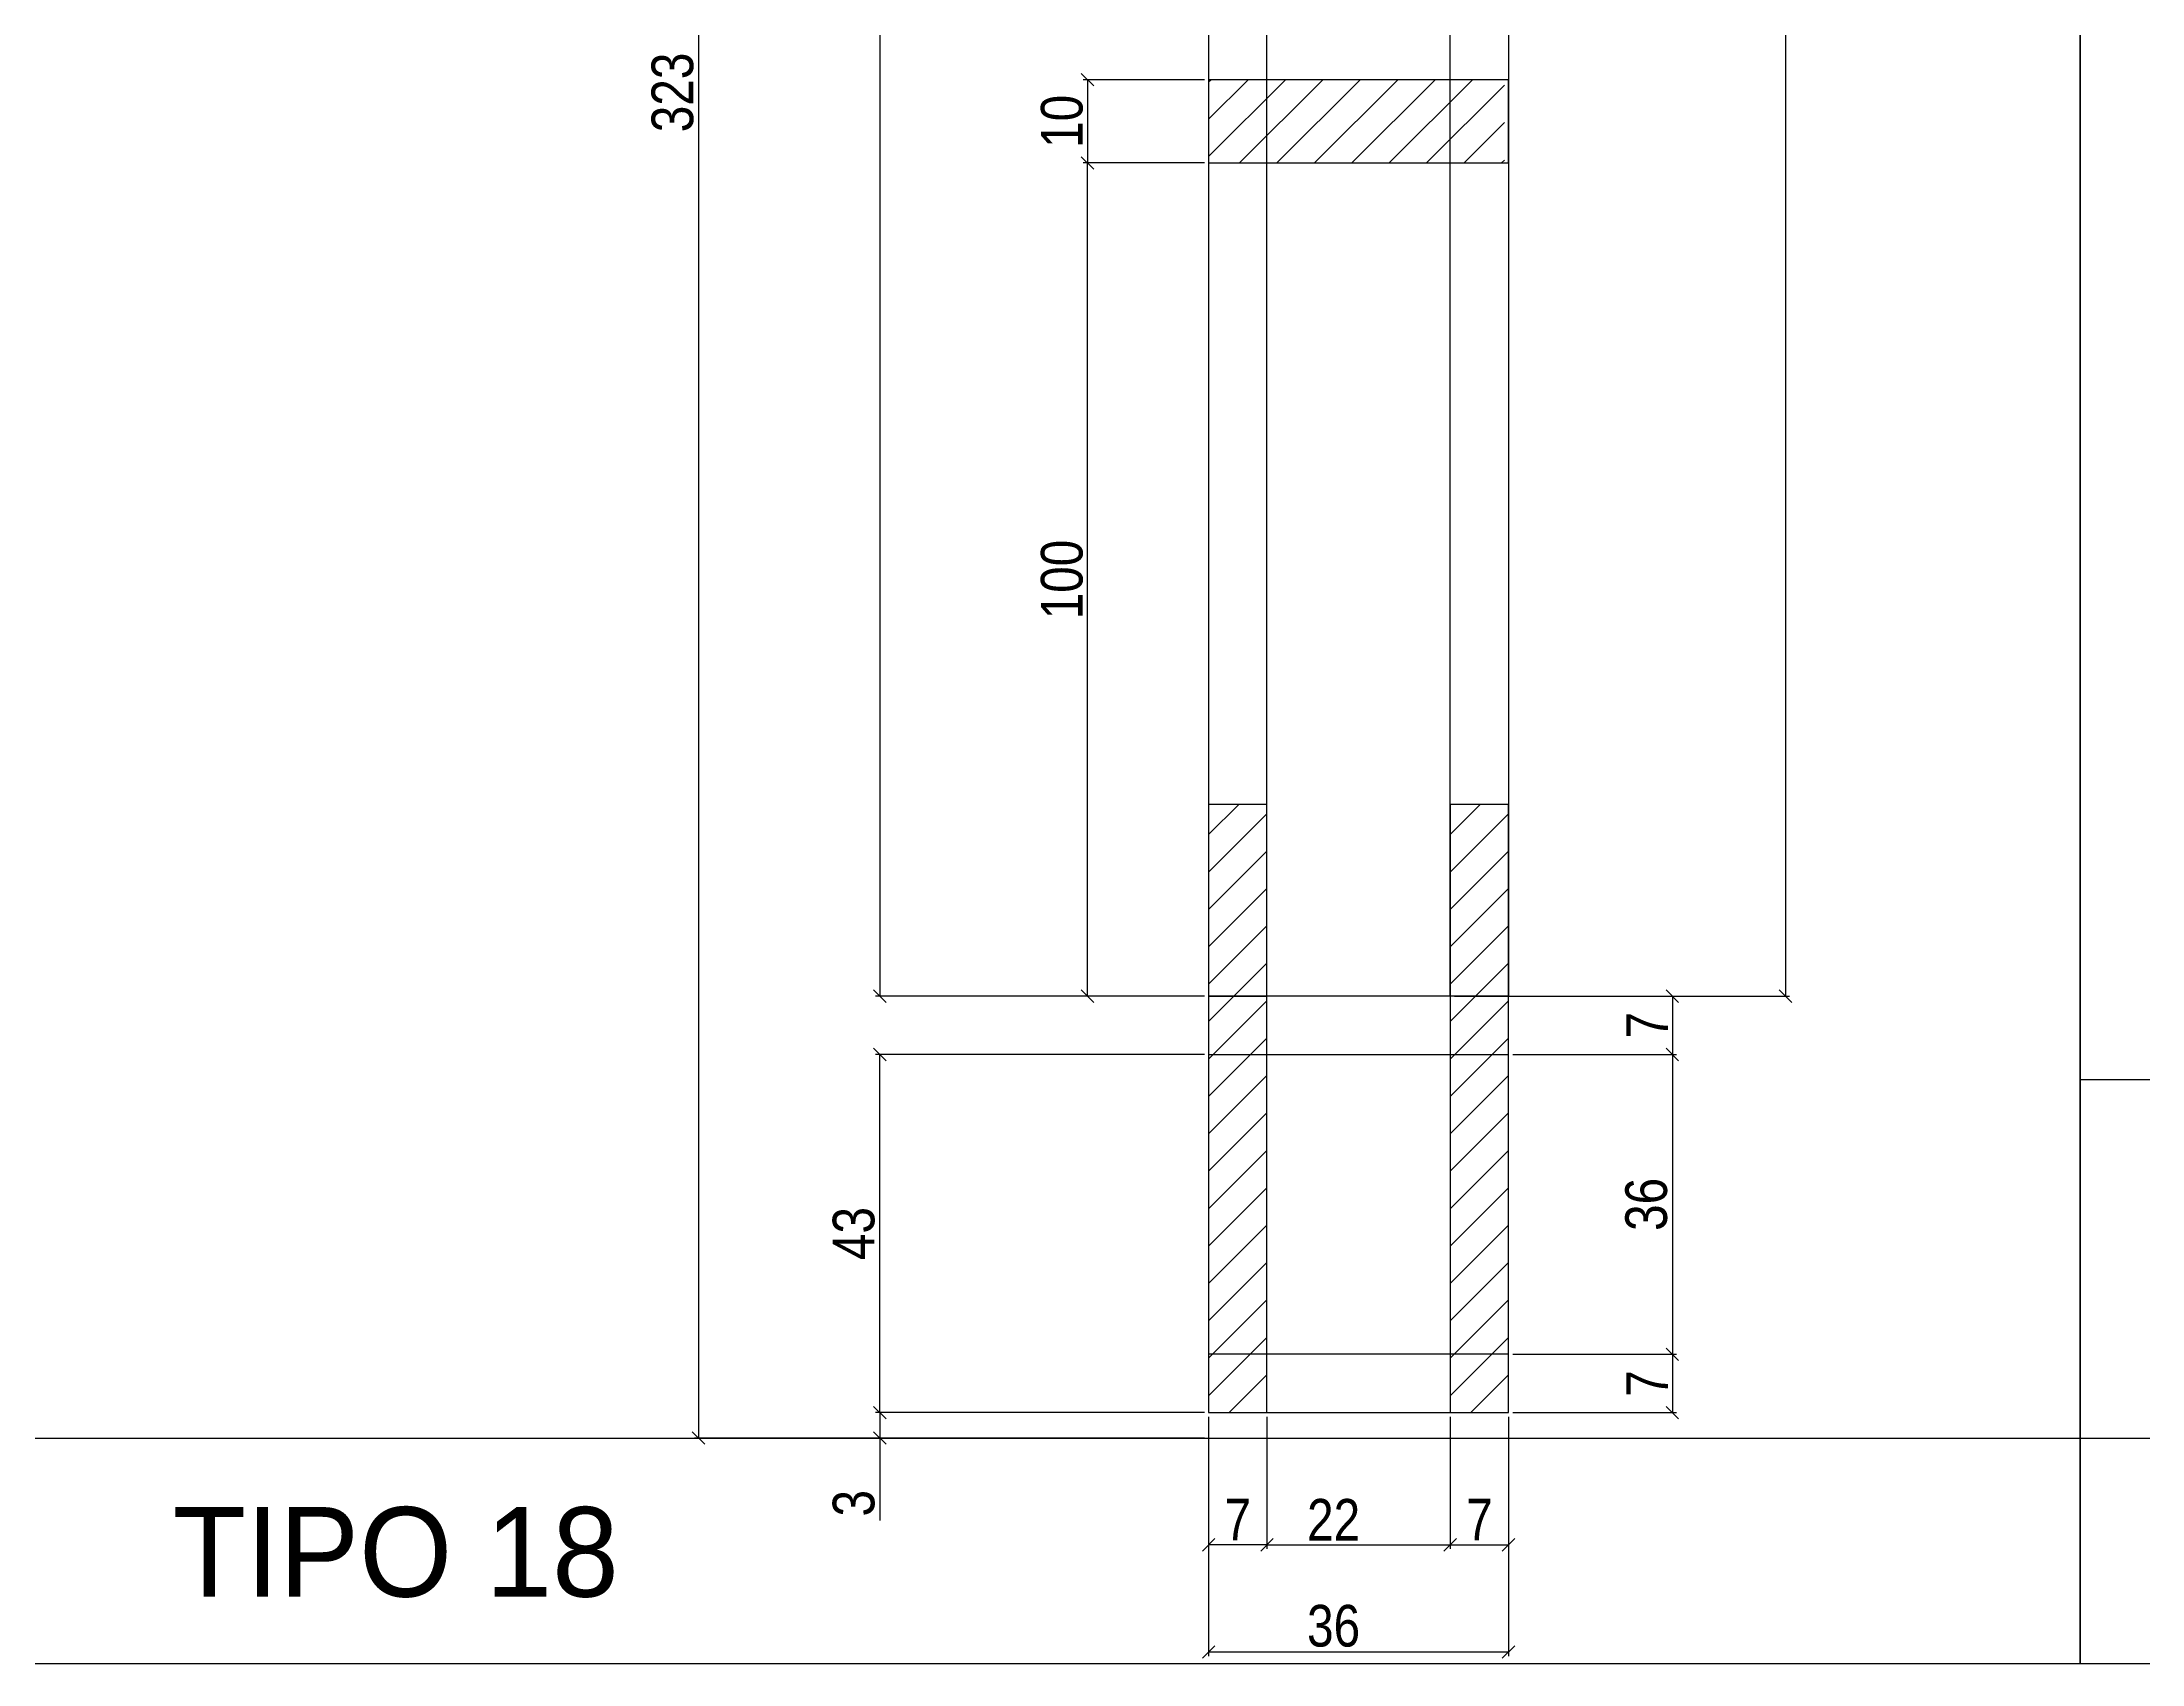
# Model space of a CAD drawing. Header units: millimetres. Extents: x 4248 to 7961, y 1155 to 5765.
# Drawn here: x 4757 to 5261, y 1155 to 1545 of the extents above; entities that cross this region are included whole.
import ezdxf

# ---------------------------------------------------------------- set-up
doc = ezdxf.new("R2010")
doc.units = ezdxf.units.MM
for name, color, linetype in [('1', 1, 'Continuous'), ('COTA', 241, 'Continuous'), ('Painéis', 200, 'Continuous'), ('SARR_7x7', 40, 'Continuous'), ('TIRAS REESCORAMENTO', 252, 'Continuous'), ('VIGAS', 3, 'Continuous')]:
    doc.layers.add(name, color=color, linetype=linetype)
doc.styles.add('COTA TECNICA 2X', font='techl___.ttf', dxfattribs={"height": 10})
doc.styles.add('ROMAS860', font='ROMAS860.SHX', dxfattribs={"height": 8.5})
doc.dimstyles.new('SECAO', dxfattribs={"dimscale": 0.333333, "dimtxt": 5, "dimasz": 9, "dimexe": 3, "dimexo": 3, "dimgap": 3, "dimtad": 1, "dimdec": 1, "dimlfac": 0.5, "dimzin": 12, "dimdsep": 46, "dimtxsty": 'COTA TECNICA 2X', "dimblk1": 'OBLIQUE', "dimblk2": 'OBLIQUE', "dimsah": 1, "dimcen": 0.9, "dimclrd": 4, "dimclre": 4, "dimclrt": 240, "dimadec": 1, "dimazin": 3, "dimtfac": 1, "dimtdec": 1, "dimtmove": 0, "dimatfit": 3, "dimfxl": 1, "dimtolj": 1, "dimtzin": 12, "dimarcsym": 0})

# ---------------------------------------------------------------- blocks, each defined once
blk = doc.blocks.new('_Oblique')
at = {"layer": '1', "color": 0, "lineweight": -2}
blk.add_line((-0.5, -0.5), (0.5, 0.5), dxfattribs=at)
blk = doc.blocks.new('*D500')
at = {"layer": 'COTA', "color": 4, "lineweight": -2, "transparency": 16777216}
for p, q in [((5036.3, 1817.71), (4957.34, 1817.71)), ((4958.34, 1817.71), (4958.34, 1315.71)), ((5036.3, 1315.71), (4957.34, 1315.71))]:
    blk.add_line(p, q, dxfattribs=at)
at = {"layer": 'Defpoints', "color": 0, "transparency": 16777216}
for p in [(5037.3, 1817.71), (4958.34, 1315.71), (5037.3, 1315.71)]:
    blk.add_point(p, dxfattribs=at)
at = {"layer": 'COTA', "color": 4, "lineweight": -2, "transparency": 16777216, "xscale": 3, "yscale": 3, "zscale": 3}
for p, rotation in [((4958.34, 1817.71), 90), ((4958.34, 1315.71), 270)]:
    blk.add_blockref('_Oblique', p, dxfattribs=dict(at, rotation=rotation))
at = {"layer": 'COTA', "color": 240, "transparency": 16777216, "insert": (4952.23, 1566.71), "char_height": 10, "attachment_point": 5, "rotation": 90, "style": 'COTA TECNICA 2X'}
blk.add_mtext('\\A1;251', dxfattribs=at)
blk = doc.blocks.new('*D501')
at = {"layer": 'COTA', "color": 4, "lineweight": -2, "transparency": 16777216}
for p, q in [((5037.3, 1214.71), (5037.3, 1157.26)), ((5109.3, 1214.71), (5109.3, 1157.26)), ((5037.3, 1158.26), (5109.3, 1158.26))]:
    blk.add_line(p, q, dxfattribs=at)
at = {"layer": 'Defpoints', "color": 0, "transparency": 16777216}
for p in [(5037.3, 1215.71), (5109.3, 1215.71), (5109.3, 1158.26)]:
    blk.add_point(p, dxfattribs=at)
at = {"layer": 'COTA', "color": 4, "lineweight": -2, "transparency": 16777216, "xscale": 3, "yscale": 3, "zscale": 3, "rotation": 180}
blk.add_blockref('_Oblique', (5037.3, 1158.26), dxfattribs=at)
at = {"layer": 'COTA', "color": 4, "lineweight": -2, "transparency": 16777216, "xscale": 3, "yscale": 3, "zscale": 3}
blk.add_blockref('_Oblique', (5109.3, 1158.26), dxfattribs=at)
at = {"layer": 'COTA', "color": 240, "transparency": 16777216, "insert": (5067.3, 1164.48), "char_height": 10, "attachment_point": 5, "style": 'COTA TECNICA 2X'}
blk.add_mtext('\\A1;36', dxfattribs=at)
blk = doc.blocks.new('*D502')
at = {"layer": 'COTA', "color": 4, "lineweight": -2, "transparency": 16777216}
for p, q in [((5051.3, 1214.71), (5051.3, 1182.98)), ((5095.3, 1214.71), (5095.3, 1182.98)), ((5051.3, 1183.98), (5095.3, 1183.98))]:
    blk.add_line(p, q, dxfattribs=at)
at = {"layer": 'Defpoints', "color": 0, "transparency": 16777216}
for p in [(5051.3, 1215.71), (5095.3, 1215.71), (5095.3, 1183.98)]:
    blk.add_point(p, dxfattribs=at)
at = {"layer": 'COTA', "color": 4, "lineweight": -2, "transparency": 16777216, "xscale": 3, "yscale": 3, "zscale": 3, "rotation": 180}
blk.add_blockref('_Oblique', (5051.3, 1183.98), dxfattribs=at)
at = {"layer": 'COTA', "color": 4, "lineweight": -2, "transparency": 16777216, "xscale": 3, "yscale": 3, "zscale": 3}
blk.add_blockref('_Oblique', (5095.3, 1183.98), dxfattribs=at)
at = {"layer": 'COTA', "color": 240, "transparency": 16777216, "insert": (5067.3, 1189.98), "char_height": 10, "attachment_point": 5, "style": 'COTA TECNICA 2X'}
blk.add_mtext('\\A1;22', dxfattribs=at)
blk = doc.blocks.new('*D503')
at = {"layer": 'COTA', "color": 4, "lineweight": -2, "transparency": 16777216}
blk.add_line((5095.3, 1183.98), (5109.3, 1183.98), dxfattribs=at)
at = {"layer": 'Defpoints', "color": 0, "transparency": 16777216}
for p in [(5095.3, 1183.98), (5109.3, 1183.98), (5109.3, 1183.98)]:
    blk.add_point(p, dxfattribs=at)
at = {"layer": 'COTA', "color": 4, "lineweight": -2, "transparency": 16777216, "xscale": 3, "yscale": 3, "zscale": 3, "rotation": 180}
blk.add_blockref('_Oblique', (5095.3, 1183.98), dxfattribs=at)
at = {"layer": 'COTA', "color": 4, "lineweight": -2, "transparency": 16777216, "xscale": 3, "yscale": 3, "zscale": 3}
blk.add_blockref('_Oblique', (5109.3, 1183.98), dxfattribs=at)
at = {"layer": 'COTA', "color": 240, "transparency": 16777216, "insert": (5102.3, 1190.05), "char_height": 10, "attachment_point": 5, "style": 'COTA TECNICA 2X'}
blk.add_mtext('\\A1;7', dxfattribs=at)
blk = doc.blocks.new('*D504')
at = {"layer": 'COTA', "color": 4, "lineweight": -2, "transparency": 16777216}
blk.add_line((5051.3, 1183.98), (5037.3, 1183.98), dxfattribs=at)
at = {"layer": 'Defpoints', "color": 0, "transparency": 16777216}
for p in [(5037.3, 1183.98), (5037.3, 1183.98), (5051.3, 1183.98)]:
    blk.add_point(p, dxfattribs=at)
at = {"layer": 'COTA', "color": 4, "lineweight": -2, "transparency": 16777216, "xscale": 3, "yscale": 3, "zscale": 3, "rotation": 180}
blk.add_blockref('_Oblique', (5037.3, 1183.98), dxfattribs=at)
at = {"layer": 'COTA', "color": 4, "lineweight": -2, "transparency": 16777216, "xscale": 3, "yscale": 3, "zscale": 3}
blk.add_blockref('_Oblique', (5051.3, 1183.98), dxfattribs=at)
at = {"layer": 'COTA', "color": 240, "transparency": 16777216, "insert": (5044.3, 1190.05), "char_height": 10, "attachment_point": 5, "style": 'COTA TECNICA 2X'}
blk.add_mtext('\\A1;7', dxfattribs=at)
blk = doc.blocks.new('*D505')
at = {"layer": 'COTA', "color": 4, "lineweight": -2, "transparency": 16777216}
for p, q in [((5036.3, 1535.73), (5007.2, 1535.73)), ((5008.2, 1535.73), (5008.2, 1515.73)), ((5036.3, 1515.73), (5007.2, 1515.73))]:
    blk.add_line(p, q, dxfattribs=at)
at = {"layer": 'Defpoints', "color": 0, "transparency": 16777216}
for p in [(5037.3, 1535.73), (5008.2, 1515.73), (5037.3, 1515.73)]:
    blk.add_point(p, dxfattribs=at)
at = {"layer": 'COTA', "color": 4, "lineweight": -2, "transparency": 16777216, "xscale": 3, "yscale": 3, "zscale": 3}
for p, rotation in [((5008.2, 1535.73), 90), ((5008.2, 1515.73), 270)]:
    blk.add_blockref('_Oblique', p, dxfattribs=dict(at, rotation=rotation))
at = {"layer": 'COTA', "color": 240, "transparency": 16777216, "insert": (5002.1, 1525.73), "char_height": 10, "attachment_point": 5, "rotation": 90, "style": 'COTA TECNICA 2X'}
blk.add_mtext('\\A1;10', dxfattribs=at)
blk = doc.blocks.new('*D507')
at = {"layer": 'COTA', "color": 4, "lineweight": -2, "transparency": 16777216}
for p, q in [((5050.3, 1855.71), (4913.84, 1855.71)), ((4914.84, 1855.71), (4914.84, 1209.62)), ((5036.3, 1209.62), (4913.84, 1209.62))]:
    blk.add_line(p, q, dxfattribs=at)
at = {"layer": 'Defpoints', "color": 0, "transparency": 16777216}
for p in [(5051.3, 1855.71), (4914.84, 1209.62), (5037.3, 1209.62)]:
    blk.add_point(p, dxfattribs=at)
at = {"layer": 'COTA', "color": 4, "lineweight": -2, "transparency": 16777216, "xscale": 3, "yscale": 3, "zscale": 3}
for p, rotation in [((4914.84, 1855.71), 90), ((4914.84, 1209.62), 270)]:
    blk.add_blockref('_Oblique', p, dxfattribs=dict(at, rotation=rotation))
at = {"layer": 'COTA', "color": 240, "transparency": 16777216, "insert": (4908.62, 1532.67), "char_height": 10, "attachment_point": 5, "rotation": 90, "style": 'COTA TECNICA 2X'}
blk.add_mtext('\\A1;323', dxfattribs=at)
blk = doc.blocks.new('*D511')
at = {"layer": 'COTA', "color": 4, "lineweight": -2, "transparency": 16777216}
for p, q in [((5036.3, 1515.73), (5007.2, 1515.73)), ((5008.2, 1315.71), (5008.2, 1515.73)), ((5035.3, 1315.71), (5007.2, 1315.71))]:
    blk.add_line(p, q, dxfattribs=at)
at = {"layer": 'Defpoints', "color": 0, "transparency": 16777216}
for p in [(5008.2, 1515.73), (5037.3, 1515.73), (5036.3, 1315.71)]:
    blk.add_point(p, dxfattribs=at)
at = {"layer": 'COTA', "color": 4, "lineweight": -2, "transparency": 16777216, "xscale": 3, "yscale": 3, "zscale": 3}
for p, rotation in [((5008.2, 1515.73), 90), ((5008.2, 1315.71), 270)]:
    blk.add_blockref('_Oblique', p, dxfattribs=dict(at, rotation=rotation))
at = {"layer": 'COTA', "color": 240, "transparency": 16777216, "insert": (5002.1, 1415.72), "char_height": 10, "attachment_point": 5, "rotation": 90, "style": 'COTA TECNICA 2X'}
blk.add_mtext('\\A1;100', dxfattribs=at)
blk = doc.blocks.new('*D513')
at = {"layer": 'COTA', "color": 4, "lineweight": -2, "transparency": 16777216}
for p, q in [((5111.3, 1821.69), (5176.78, 1821.69)), ((5175.78, 1821.69), (5175.78, 1315.71)), ((5111.3, 1315.71), (5176.78, 1315.71))]:
    blk.add_line(p, q, dxfattribs=at)
at = {"layer": 'Defpoints', "color": 0, "transparency": 16777216}
for p in [(5110.3, 1821.69), (5110.3, 1315.71), (5175.78, 1315.71)]:
    blk.add_point(p, dxfattribs=at)
at = {"layer": 'COTA', "color": 4, "lineweight": -2, "transparency": 16777216, "xscale": 3, "yscale": 3, "zscale": 3}
for p, rotation in [((5175.78, 1821.69), 90), ((5175.78, 1315.71), 270)]:
    blk.add_blockref('_Oblique', p, dxfattribs=dict(at, rotation=rotation))
at = {"layer": 'COTA', "color": 240, "transparency": 16777216, "insert": (5169.56, 1568.7), "char_height": 10, "attachment_point": 5, "rotation": 90, "style": 'COTA TECNICA 2X'}
blk.add_mtext('\\A1;253', dxfattribs=at)
blk = doc.blocks.new('*D514')
at = {"layer": 'COTA', "color": 4, "lineweight": -2, "transparency": 16777216}
for p, q in [((5096.3, 1315.71), (5149.63, 1315.71)), ((5148.63, 1315.71), (5148.63, 1301.71)), ((5114.36, 1301.71), (5149.63, 1301.71))]:
    blk.add_line(p, q, dxfattribs=at)
at = {"layer": 'Defpoints', "color": 0, "transparency": 16777216}
for p in [(5095.3, 1315.71), (5113.36, 1301.71), (5148.63, 1301.71)]:
    blk.add_point(p, dxfattribs=at)
at = {"layer": 'COTA', "color": 4, "lineweight": -2, "transparency": 16777216, "xscale": 3, "yscale": 3, "zscale": 3}
for p, rotation in [((5148.63, 1315.71), 90), ((5148.63, 1301.71), 270)]:
    blk.add_blockref('_Oblique', p, dxfattribs=dict(at, rotation=rotation))
at = {"layer": 'COTA', "color": 240, "transparency": 16777216, "insert": (5142.56, 1308.71), "char_height": 10, "attachment_point": 5, "rotation": 90, "style": 'COTA TECNICA 2X'}
blk.add_mtext('\\A1;7', dxfattribs=at)
blk = doc.blocks.new('*D1203')
at = {"layer": 'COTA', "color": 4, "lineweight": -2, "transparency": 16777216}
for p, q in [((5036.3, 1215.71), (4957.34, 1215.71)), ((4958.34, 1215.71), (4958.34, 1209.62)), ((5036.3, 1209.62), (4957.34, 1209.62)), ((4958.34, 1209.62), (4958.34, 1189.8))]:
    blk.add_line(p, q, dxfattribs=at)
at = {"layer": 'Defpoints', "color": 0, "transparency": 16777216}
for p in [(5037.3, 1215.71), (4958.34, 1209.62), (5037.3, 1209.62)]:
    blk.add_point(p, dxfattribs=at)
at = {"layer": 'COTA', "color": 4, "lineweight": -2, "transparency": 16777216, "xscale": 3, "yscale": 3, "zscale": 3}
for p, rotation in [((4958.34, 1215.71), 90), ((4958.34, 1209.62), 270)]:
    blk.add_blockref('_Oblique', p, dxfattribs=dict(at, rotation=rotation))
at = {"layer": 'COTA', "color": 240, "transparency": 16777216, "insert": (4952.12, 1193.96), "char_height": 10, "attachment_point": 5, "rotation": 90, "style": 'COTA TECNICA 2X'}
blk.add_mtext('\\A1;3', dxfattribs=at)
blk = doc.blocks.new('*D1204')
at = {"layer": 'COTA', "color": 4, "lineweight": -2, "transparency": 16777216}
for p, q in [((5036.3, 1301.71), (4957.34, 1301.71)), ((4958.34, 1215.71), (4958.34, 1301.71)), ((5036.3, 1215.71), (4957.34, 1215.71))]:
    blk.add_line(p, q, dxfattribs=at)
at = {"layer": 'Defpoints', "color": 0, "transparency": 16777216}
for p in [(4958.34, 1301.71), (5037.3, 1301.71), (5037.3, 1215.71)]:
    blk.add_point(p, dxfattribs=at)
at = {"layer": 'COTA', "color": 4, "lineweight": -2, "transparency": 16777216, "xscale": 3, "yscale": 3, "zscale": 3}
for p, rotation in [((4958.34, 1301.71), 90), ((4958.34, 1215.71), 270)]:
    blk.add_blockref('_Oblique', p, dxfattribs=dict(at, rotation=rotation))
at = {"layer": 'COTA', "color": 240, "transparency": 16777216, "insert": (4952.12, 1258.71), "char_height": 10, "attachment_point": 5, "rotation": 90, "style": 'COTA TECNICA 2X'}
blk.add_mtext('\\A1;43', dxfattribs=at)
blk = doc.blocks.new('*D1205')
at = {"layer": 'COTA', "color": 4, "lineweight": -2, "transparency": 16777216}
for p, q in [((5110.3, 1301.71), (5149.63, 1301.71)), ((5148.63, 1301.71), (5148.63, 1229.71)), ((5110.3, 1229.71), (5149.63, 1229.71))]:
    blk.add_line(p, q, dxfattribs=at)
at = {"layer": 'Defpoints', "color": 0, "transparency": 16777216}
for p in [(5109.3, 1301.71), (5109.3, 1229.71), (5148.63, 1229.71)]:
    blk.add_point(p, dxfattribs=at)
at = {"layer": 'COTA', "color": 4, "lineweight": -2, "transparency": 16777216, "xscale": 3, "yscale": 3, "zscale": 3}
for p, rotation in [((5148.63, 1301.71), 90), ((5148.63, 1229.71), 270)]:
    blk.add_blockref('_Oblique', p, dxfattribs=dict(at, rotation=rotation))
at = {"layer": 'COTA', "color": 240, "transparency": 16777216, "insert": (5142.41, 1265.71), "char_height": 10, "attachment_point": 5, "rotation": 90, "style": 'COTA TECNICA 2X'}
blk.add_mtext('\\A1;36', dxfattribs=at)
blk = doc.blocks.new('*D1206')
at = {"layer": 'COTA', "color": 4, "lineweight": -2, "transparency": 16777216}
for p, q in [((5110.3, 1229.71), (5149.63, 1229.71)), ((5148.63, 1229.71), (5148.63, 1215.71)), ((5110.3, 1215.71), (5149.63, 1215.71))]:
    blk.add_line(p, q, dxfattribs=at)
at = {"layer": 'Defpoints', "color": 0, "transparency": 16777216}
for p in [(5109.3, 1229.71), (5109.3, 1215.71), (5148.63, 1215.71)]:
    blk.add_point(p, dxfattribs=at)
at = {"layer": 'COTA', "color": 4, "lineweight": -2, "transparency": 16777216, "xscale": 3, "yscale": 3, "zscale": 3}
for p, rotation in [((5148.63, 1229.71), 90), ((5148.63, 1215.71), 270)]:
    blk.add_blockref('_Oblique', p, dxfattribs=dict(at, rotation=rotation))
at = {"layer": 'COTA', "color": 240, "transparency": 16777216, "insert": (5142.56, 1222.71), "char_height": 10, "attachment_point": 5, "rotation": 90, "style": 'COTA TECNICA 2X'}
blk.add_mtext('\\A1;7', dxfattribs=at)

msp = doc.modelspace()

# ---------------------------------------------------------------- hatches: boundary and pattern name
at = {"layer": 'COTA'}
h = msp.add_hatch(dxfattribs=at)
h.set_pattern_fill('ANSI31', color=256, scale=2, style=0)
h.set_pattern_definition([(45, (-21100.303, -195757.061), (-4.49012806, 4.49012806), [])])
h.paths.add_polyline_path([(5108.3, 1535.73), (5037.3, 1535.73), (5037.3, 1515.73), (5108.3, 1515.73)])
h = msp.add_hatch(dxfattribs=at)
h.set_pattern_fill('ANSI31', color=256, scale=2, style=0)
h.set_pattern_definition([(45, (-14806.918, -4507.476), (-4.490128, 4.490128), [])])
h.paths.add_polyline_path([(5037.3, 1215.71), (5051.3, 1215.71), (5051.3, 1361.71), (5037.3, 1361.71)])
h = msp.add_hatch(dxfattribs=at)
h.set_pattern_fill('ANSI31', color=256, scale=2, style=0)
h.set_pattern_definition([(45, (-14748.918, -4507.476), (-4.490128, 4.490128), [])])
h.paths.add_polyline_path([(5095.3, 1215.71), (5109.3, 1215.71), (5109.3, 1361.71), (5095.3, 1361.71)])

# ---------------------------------------------------------------- linework, layer by layer
at = {"linetype": 'Continuous'}
for points in [[(5059.3, 1301.71), (5109.3, 1301.71), (5109.3, 1315.71), (5037.3, 1315.71), (5037.3, 1301.71), (5059.3, 1301.71)], [(5059.3, 1215.71), (5109.3, 1215.71), (5109.3, 1229.71), (5037.3, 1229.71), (5037.3, 1215.71), (5059.3, 1215.71)]]:
    msp.add_lwpolyline(points, dxfattribs=at)
at = {"layer": 'COTA', "color": 1}
msp.add_line((4247.57, 1209.62), (5746.06, 1209.62), dxfattribs=at)
at = {"layer": 'Painéis'}
msp.add_lwpolyline([(5037.3, 1515.73), (5109.3, 1515.73), (5109.3, 1535.73), (5037.3, 1535.73), (5037.3, 1515.73)], dxfattribs=at)
for points in [[(5037.3, 1215.71), (5051.3, 1215.71), (5051.3, 1361.71), (5037.3, 1361.71)], [(5095.3, 1215.71), (5109.3, 1215.71), (5109.3, 1361.71), (5095.3, 1361.71)]]:
    msp.add_lwpolyline(points, close=True, dxfattribs=at)
at = {"layer": 'SARR_7x7', "linetype": 'Continuous'}
for points in [[(5109.3, 1315.71), (5095.3, 1315.71), (5095.3, 1821.69), (5109.3, 1821.69)], [(5037.3, 1315.71), (5051.3, 1315.71), (5051.3, 1817.71), (5037.3, 1817.71)]]:
    msp.add_lwpolyline(points, close=True, dxfattribs=at)
at = {"layer": 'TIRAS REESCORAMENTO', "linetype": 'ByBlock'}
msp.add_line((5746.06, 1295.62), (5246.56, 1295.62), dxfattribs=at)
at = {"layer": 'VIGAS'}
for points in [[(5246.56, 1155.37), (4747.07, 1155.37), (4747.07, 1923.79), (5246.56, 1923.79)], [(5746.06, 1155.37), (5246.56, 1155.37), (5246.56, 1923.79), (5746.06, 1923.79)]]:
    msp.add_lwpolyline(points, close=True, dxfattribs=at)

# ---------------------------------------------------------------- texts
at = {"layer": 'COTA', "color": 7, "style": 'ROMAS860'}
msp.add_text('TIPO 18', height=21.505, dxfattribs=at).set_placement((4788.6, 1171.53))

# ---------------------------------------------------------------- dimensions: what is measured, and where the dimension line sits
at = {"layer": 'COTA', "color": 3}
for base, p1, p2, picture, middle in [((4914.84, 1209.62), (5051.3, 1855.71), (5037.3, 1209.62), '*D507', (4908.62, 1532.67)), ((5175.78, 1315.71), (5110.3, 1821.69), (5110.3, 1315.71), '*D513', (5169.56, 1568.7)), ((4958.34, 1315.71), (5037.3, 1817.71), (5037.3, 1315.71), '*D500', (4952.23, 1566.71)), ((5008.2, 1515.73), (5037.3, 1535.73), (5037.3, 1515.73), '*D505', (5002.1, 1525.73)), ((5008.2, 1515.73), (5036.3, 1315.71), (5037.3, 1515.73), '*D511', (5002.1, 1415.72)), ((5148.63, 1301.71), (5095.3, 1315.71), (5113.36, 1301.71), '*D514', (5142.56, 1308.71)), ((4958.34, 1301.71), (5037.3, 1215.71), (5037.3, 1301.71), '*D1204', (4952.12, 1258.71)), ((5148.63, 1229.71), (5109.3, 1301.71), (5109.3, 1229.71), '*D1205', (5142.41, 1265.71)), ((5148.63, 1215.71), (5109.3, 1229.71), (5109.3, 1215.71), '*D1206', (5142.56, 1222.71))]:
    dim = msp.add_linear_dim(base=base, p1=p1, p2=p2, angle=90, dimstyle='SECAO', dxfattribs=at)
    dim.commit()
    dim.dimension.update_dxf_attribs({"geometry": picture, "text_midpoint": middle})
dim = msp.add_linear_dim(base=(4958.34, 1209.62), p1=(5037.3, 1215.71), p2=(5037.3, 1209.62), angle=90, dimstyle='SECAO', dxfattribs=at)
dim.commit()
dim.dimension.update_dxf_attribs({"geometry": '*D1203', "text_midpoint": (4958.34, 1193.96), "dimtype": 160})
for base, p1, p2, picture, middle in [((5109.3, 1158.26), (5037.3, 1215.71), (5109.3, 1215.71), '*D501', (5067.3, 1158.26)), ((5095.3, 1183.98), (5051.3, 1215.71), (5095.3, 1215.71), '*D502', (5067.3, 1183.98)), ((5109.3, 1183.98), (5095.3, 1183.98), (5109.3, 1183.98), '*D503', (5102.3, 1183.98))]:
    dim = msp.add_linear_dim(base=base, p1=p1, p2=p2, dimstyle='SECAO', dxfattribs=at)
    dim.commit()
    dim.dimension.update_dxf_attribs({"geometry": picture, "text_midpoint": middle, "dimtype": 160})
dim = msp.add_linear_dim(base=(5037.3, 1183.98), p1=(5051.3, 1183.98), p2=(5037.3, 1183.98), dimstyle='SECAO', dxfattribs=at)
dim.commit()
dim.dimension.update_dxf_attribs({"geometry": '*D504', "text_midpoint": (5044.3, 1190.05)})

doc.saveas('drawing.dxf')
